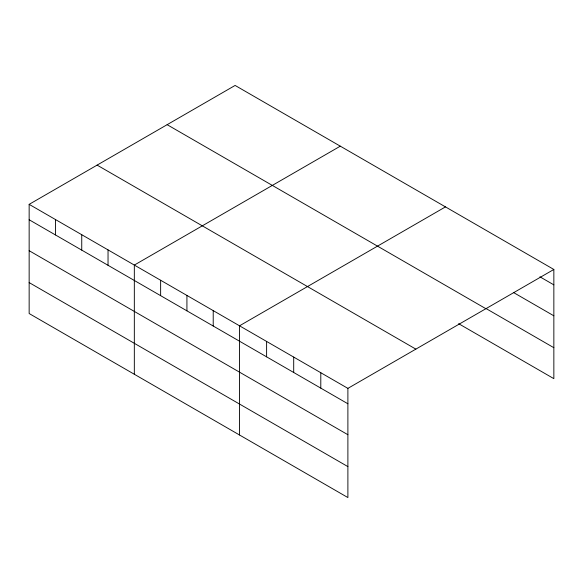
<?xml version="1.0" encoding="UTF-8"?>
<svg xmlns="http://www.w3.org/2000/svg" width="583" height="583" viewBox="0 0 583 583"><rect width="100%" height="100%" fill="white"/><g stroke="black" fill="none" stroke-linecap="round" stroke-linejoin="round"><path stroke-width="0.87" d="M29.15 204.349L347.891 388.373L347.891 497.561L29.15 313.537L29.15 204.349L235.109 85.439L553.85 269.463L553.85 378.651L458.639 323.682M340.297 146.165L134.33 265.076L134.33 374.264M445.478 206.892L239.518 325.81L239.518 434.991M347.891 388.373L553.85 269.463M539.916 276.816L553.85 284.861M513.601 292.571L553.85 315.811M485.734 308.371L553.85 347.701M167.146 124.682L485.879 308.706M97.121 165.113L415.854 349.13M29.15 219.755L347.891 403.771M29.15 250.697L347.891 434.721M29.15 282.587L347.891 466.611M320.796 372.734L320.796 388.132M293.701 357.087L293.701 372.486M266.606 341.449L266.606 356.847M213.218 310.622L213.218 326.021M186.924 295.443L186.924 310.841M160.631 280.263L160.631 295.661M108.037 249.896L108.037 265.294M81.744 234.716L81.744 250.114M55.443 219.536L55.443 234.934"/></g></svg>
